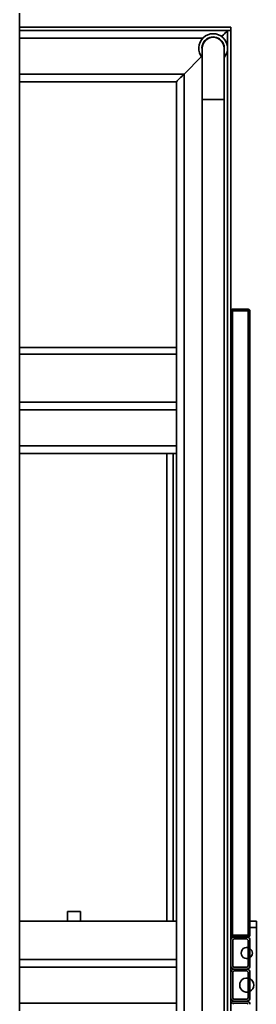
# Model space of a CAD drawing. Header units: millimetres. Extents: x -1052 to 3351, y 0 to 2015.
# Drawn here: x -352.69 to -347.21, y 1735.88 to 1758.62 of the extents above; entities that cross this region are included whole.
import ezdxf

# ---------------------------------------------------------------- set-up
doc = ezdxf.new("R2010")
doc.units = ezdxf.units.MM

msp = doc.modelspace()

# ---------------------------------------------------------------- linework, layer by layer
at = {"color": 7, "linetype": 'Continuous', "lineweight": 35}
for p, q in [((-352.6862, 1758.4405), (-352.6862, 1767.8333)), ((-352.6862, 1758.4405), (-352.6862, 1767.8333)), ((-352.6862, 1758.4405), (-352.6862, 1758.3665)), ((-352.6862, 1758.4405), (-347.8049, 1758.4405)), ((-352.6862, 1758.4405), (-352.6862, 1758.3665)), ((-352.6862, 1758.4405), (-347.8049, 1758.4405)), ((-352.6862, 1758.3665), (-347.8049, 1758.3665)), ((-352.6862, 1758.189), (-352.6862, 1758.3665)), ((-352.6862, 1758.3665), (-347.8049, 1758.3665)), ((-352.6862, 1758.189), (-352.6862, 1758.3665)), ((-347.8049, 1758.3665), (-347.8789, 1758.3665)), ((-347.8789, 1758.3665), (-347.8789, 1699.1993)), ((-347.8049, 1758.3665), (-347.8789, 1758.3665)), ((-347.8789, 1758.3665), (-347.8789, 1699.1993)), ((-347.8049, 1758.4405), (-347.8049, 1758.3665)), ((-347.8049, 1758.4405), (-347.8049, 1758.3665)), ((-347.8049, 1758.3665), (-347.8049, 1699.1993)), ((-347.8049, 1758.3665), (-347.8049, 1699.1993)), ((-352.6862, 1757.3607), (-352.6862, 1758.189)), ((-352.6862, 1758.189), (-348.4529, 1758.189)), ((-352.6862, 1757.3607), (-352.6862, 1758.189)), ((-352.6862, 1758.189), (-348.4529, 1758.189)), ((-348.4631, 1757.9597), (-348.4631, 1756.7764)), ((-348.4631, 1757.9597), (-348.4631, 1756.7764)), ((-347.9602, 1756.7764), (-347.9602, 1757.9597)), ((-347.9602, 1756.7764), (-347.9602, 1757.9597)), ((-348.8847, 1757.3607), (-348.4811, 1757.7643)), ((-348.8847, 1757.3607), (-348.4811, 1757.7643)), ((-352.6862, 1757.3607), (-348.8847, 1757.3607)), ((-352.6862, 1757.1832), (-352.6862, 1757.3607)), ((-352.6862, 1757.3607), (-348.8847, 1757.3607)), ((-352.6862, 1757.1832), (-352.6862, 1757.3607)), ((-348.8847, 1757.3607), (-348.8847, 1700.2051)), ((-348.8847, 1757.3607), (-348.8847, 1700.2051)), ((-352.6862, 1749.7873), (-352.6862, 1757.1832)), ((-352.6862, 1757.1832), (-349.0622, 1757.1832)), ((-352.6862, 1749.7873), (-352.6862, 1757.1832)), ((-352.6862, 1757.1832), (-349.0622, 1757.1832)), ((-349.0622, 1757.1832), (-349.0622, 1749.7873)), ((-349.0622, 1757.1832), (-349.0622, 1749.7873)), ((-348.4631, 1756.7764), (-348.4631, 1700.7154)), ((-348.4631, 1756.7764), (-348.2117, 1756.7764)), ((-348.4631, 1756.7764), (-348.4631, 1700.7154)), ((-348.4631, 1756.7764), (-348.2117, 1756.7764)), ((-348.2117, 1756.7764), (-347.9602, 1756.7764)), ((-348.2117, 1756.7764), (-347.9602, 1756.7764)), ((-347.9602, 1700.7154), (-347.9602, 1756.7764)), ((-347.9602, 1700.7154), (-347.9602, 1756.7764)), ((-347.8049, 1751.8916), (-347.7753, 1751.8916)), ((-347.8049, 1751.8916), (-347.7753, 1751.8916)), ((-347.7644, 1751.9025), (-347.7644, 1751.9321)), ((-347.4016, 1751.9321), (-347.7644, 1751.9321)), ((-347.7644, 1751.9025), (-347.7644, 1751.9321)), ((-347.4016, 1751.9321), (-347.7644, 1751.9321)), ((-347.4016, 1751.9025), (-347.7644, 1751.9025)), ((-347.4016, 1751.9025), (-347.7644, 1751.9025)), ((-347.7644, 1751.892), (-347.7644, 1737.4761)), ((-347.4016, 1751.892), (-347.7644, 1751.892)), ((-347.7644, 1751.892), (-347.7644, 1737.4761)), ((-347.4016, 1751.892), (-347.7644, 1751.892)), ((-347.4016, 1751.9321), (-347.4016, 1751.9025)), ((-347.4016, 1751.9321), (-347.4016, 1751.9025)), ((-347.4016, 1751.892), (-347.4016, 1737.4761)), ((-347.4016, 1751.892), (-347.4016, 1737.4761)), ((-347.3611, 1751.8916), (-347.3611, 1737.4766)), ((-347.3611, 1751.8916), (-347.3611, 1737.4766)), ((-352.6862, 1751.0446), (-349.0622, 1751.0446)), ((-352.6862, 1751.0446), (-349.0622, 1751.0446)), ((-352.6862, 1750.8967), (-349.0622, 1750.8967)), ((-352.6862, 1750.8967), (-349.0622, 1750.8967)), ((-349.0622, 1749.7873), (-352.6862, 1749.7873)), ((-352.6862, 1749.7873), (-352.6862, 1749.6098)), ((-349.0622, 1749.7873), (-352.6862, 1749.7873)), ((-352.6862, 1749.7873), (-352.6862, 1749.6098)), ((-349.0622, 1749.6098), (-352.6862, 1749.6098)), ((-352.6862, 1749.6098), (-352.6862, 1748.7814)), ((-349.0622, 1749.6098), (-352.6862, 1749.6098)), ((-352.6862, 1749.6098), (-352.6862, 1748.7814)), ((-349.0622, 1749.7873), (-349.0622, 1749.6098)), ((-349.0622, 1749.7873), (-349.0622, 1749.6098)), ((-349.0622, 1749.6098), (-349.0622, 1748.7814)), ((-349.0622, 1749.6098), (-349.0622, 1748.7814)), ((-349.0622, 1748.7814), (-352.6862, 1748.7814)), ((-352.6862, 1748.7814), (-352.6862, 1748.6039)), ((-349.0622, 1748.7814), (-352.6862, 1748.7814)), ((-352.6862, 1748.7814), (-352.6862, 1748.6039)), ((-349.0622, 1748.7814), (-349.0622, 1748.6039)), ((-349.0622, 1748.7814), (-349.0622, 1748.6039)), ((-349.0622, 1748.6039), (-352.6862, 1748.6039)), ((-352.6862, 1736.9184), (-352.6862, 1748.6039)), ((-349.0622, 1748.6039), (-352.6862, 1748.6039)), ((-352.6862, 1736.9184), (-352.6862, 1748.6039)), ((-349.2841, 1748.6039), (-349.2841, 1737.8059)), ((-349.2841, 1748.6039), (-349.2841, 1737.8059)), ((-349.1362, 1748.6039), (-349.1362, 1737.8059)), ((-349.1362, 1748.6039), (-349.1362, 1737.8059)), ((-349.0622, 1748.6039), (-349.0622, 1736.9184)), ((-349.0622, 1748.6039), (-349.0622, 1736.9184)), ((-351.5768, 1738.0278), (-351.5768, 1737.8059)), ((-351.5768, 1738.0278), (-351.281, 1738.0278)), ((-351.5768, 1738.0278), (-351.5768, 1737.8059)), ((-351.5768, 1738.0278), (-351.281, 1738.0278)), ((-351.281, 1737.8059), (-351.281, 1738.0278)), ((-351.281, 1737.8059), (-351.281, 1738.0278)), ((-352.6862, 1737.8059), (-349.0622, 1737.8059)), ((-352.6862, 1737.8059), (-349.0622, 1737.8059)), ((-347.3611, 1737.8059), (-347.2132, 1737.8059)), ((-347.3611, 1737.8059), (-347.2132, 1737.8059)), ((-347.2132, 1737.658), (-347.2132, 1737.8059)), ((-347.2132, 1737.658), (-347.2132, 1737.8059)), ((-347.3611, 1737.658), (-347.2132, 1737.658)), ((-347.3611, 1737.658), (-347.2132, 1737.658)), ((-347.2132, 1734.9955), (-347.2132, 1737.658)), ((-347.2132, 1734.9955), (-347.2132, 1737.658)), ((-347.8049, 1737.4766), (-347.7753, 1737.4766)), ((-347.8049, 1737.4766), (-347.7753, 1737.4766)), ((-347.4016, 1737.4761), (-347.7644, 1737.4761)), ((-347.4016, 1737.4761), (-347.7644, 1737.4761)), ((-347.7644, 1737.4657), (-347.7644, 1737.4361)), ((-347.4016, 1737.4657), (-347.7644, 1737.4657)), ((-347.7644, 1737.4657), (-347.7644, 1737.4361)), ((-347.4016, 1737.4657), (-347.7644, 1737.4657)), ((-347.7309, 1737.4361), (-347.7644, 1737.4361)), ((-347.7309, 1737.4361), (-347.7644, 1737.4361)), ((-347.7605, 1736.7705), (-347.7605, 1737.3621)), ((-347.7605, 1736.7705), (-347.7605, 1737.3621)), ((-347.7309, 1737.4361), (-347.4351, 1737.4361)), ((-347.7309, 1737.4361), (-347.4351, 1737.4361)), ((-347.7309, 1737.3917), (-347.4351, 1737.3917)), ((-347.7309, 1737.3917), (-347.4351, 1737.3917)), ((-347.4016, 1737.4361), (-347.4351, 1737.4361)), ((-347.4016, 1737.4361), (-347.4351, 1737.4361)), ((-347.4055, 1737.3621), (-347.4055, 1736.7705)), ((-347.4055, 1737.3621), (-347.4055, 1736.7705)), ((-347.4016, 1737.4361), (-347.4016, 1737.4657)), ((-347.4016, 1737.4361), (-347.4016, 1737.4657)), ((-347.3611, 1737.3621), (-347.3611, 1736.7705)), ((-347.3611, 1737.3621), (-347.3611, 1736.7705)), ((-349.0622, 1736.9184), (-352.6862, 1736.9184)), ((-352.6862, 1736.7409), (-352.6862, 1736.9184)), ((-349.0622, 1736.9184), (-352.6862, 1736.9184)), ((-352.6862, 1736.7409), (-352.6862, 1736.9184)), ((-349.0622, 1736.9184), (-349.0622, 1736.7409)), ((-349.0622, 1736.9184), (-349.0622, 1736.7409)), ((-349.0622, 1736.7409), (-352.6862, 1736.7409)), ((-352.6862, 1735.9125), (-352.6862, 1736.7409)), ((-349.0622, 1736.7409), (-352.6862, 1736.7409)), ((-352.6862, 1735.9125), (-352.6862, 1736.7409)), ((-349.0622, 1736.7409), (-349.0622, 1735.9125)), ((-349.0622, 1736.7409), (-349.0622, 1735.9125)), ((-347.4351, 1736.7409), (-347.7309, 1736.7409)), ((-347.4351, 1736.7409), (-347.7309, 1736.7409)), ((-347.7309, 1736.6965), (-347.4351, 1736.6965)), ((-347.7309, 1736.6965), (-347.4351, 1736.6965)), ((-347.7309, 1736.6521), (-347.4351, 1736.6521)), ((-347.7309, 1736.6521), (-347.4351, 1736.6521)), ((-347.7605, 1736.0309), (-347.7605, 1736.6226)), ((-347.7605, 1736.0309), (-347.7605, 1736.6226)), ((-347.4055, 1736.6226), (-347.4055, 1736.0309)), ((-347.4055, 1736.6226), (-347.4055, 1736.0309)), ((-347.3611, 1736.6226), (-347.3611, 1736.0309)), ((-347.3611, 1736.6226), (-347.3611, 1736.0309)), ((-347.4351, 1736.0013), (-347.7309, 1736.0013)), ((-347.4351, 1736.0013), (-347.7309, 1736.0013)), ((-349.0622, 1735.9125), (-352.6862, 1735.9125)), ((-352.6862, 1735.735), (-352.6862, 1735.9125)), ((-349.0622, 1735.9125), (-352.6862, 1735.9125)), ((-352.6862, 1735.735), (-352.6862, 1735.9125)), ((-349.0622, 1735.9125), (-349.0622, 1735.735)), ((-349.0622, 1735.9125), (-349.0622, 1735.735)), ((-347.7309, 1735.9569), (-347.4351, 1735.9569)), ((-347.7309, 1735.9569), (-347.4351, 1735.9569)), ((-347.7309, 1735.9125), (-347.4351, 1735.9125)), ((-347.7309, 1735.9125), (-347.4351, 1735.9125))]:
    msp.add_line(p, q, dxfattribs=at)
for points in [[(-348.0162, 1758.2291), (-348.0015, 1758.2439), (-347.9758, 1758.2696), (-347.952, 1758.2934), (-347.9308, 1758.3145), (-347.9128, 1758.3326), (-347.8982, 1758.3472), (-347.8875, 1758.3578), (-347.881, 1758.3643), (-347.8789, 1758.3665)], [(-348.0162, 1758.2291), (-348.0015, 1758.2439), (-347.9758, 1758.2696), (-347.952, 1758.2934), (-347.9308, 1758.3145), (-347.9128, 1758.3326), (-347.8982, 1758.3472), (-347.8875, 1758.3578), (-347.881, 1758.3643), (-347.8789, 1758.3665)], [(-348.0162, 1758.2291), (-348.0015, 1758.2439), (-347.9758, 1758.2696), (-347.952, 1758.2934), (-347.9308, 1758.3145), (-347.9128, 1758.3326), (-347.8982, 1758.3472), (-347.8875, 1758.3578), (-347.881, 1758.3643), (-347.8789, 1758.3665)], [(-348.0162, 1758.2291), (-348.0015, 1758.2439), (-347.9758, 1758.2696), (-347.952, 1758.2934), (-347.9308, 1758.3145), (-347.9128, 1758.3326), (-347.8982, 1758.3472), (-347.8875, 1758.3578), (-347.881, 1758.3643), (-347.8789, 1758.3665)], [(-349.0622, 1757.1832), (-349.06, 1757.1854), (-349.0535, 1757.1919), (-349.0429, 1757.2025), (-349.0283, 1757.2171), (-349.0102, 1757.2352), (-348.989, 1757.2563), (-348.9653, 1757.2801), (-348.9395, 1757.3058), (-348.9125, 1757.3329), (-348.8847, 1757.3607)], [(-349.0622, 1757.1832), (-349.06, 1757.1854), (-349.0535, 1757.1919), (-349.0429, 1757.2025), (-349.0283, 1757.2171), (-349.0102, 1757.2352), (-348.989, 1757.2563), (-348.9653, 1757.2801), (-348.9395, 1757.3058), (-348.9125, 1757.3329), (-348.8847, 1757.3607)], [(-349.0622, 1757.1832), (-349.06, 1757.1854), (-349.0535, 1757.1919), (-349.0429, 1757.2025), (-349.0283, 1757.2171), (-349.0102, 1757.2352), (-348.989, 1757.2563), (-348.9653, 1757.2801), (-348.9395, 1757.3058), (-348.9125, 1757.3329), (-348.8847, 1757.3607)], [(-349.0622, 1757.1832), (-349.06, 1757.1854), (-349.0535, 1757.1919), (-349.0429, 1757.2025), (-349.0283, 1757.2171), (-349.0102, 1757.2352), (-348.989, 1757.2563), (-348.9653, 1757.2801), (-348.9395, 1757.3058), (-348.9125, 1757.3329), (-348.8847, 1757.3607)]]:
    msp.add_lwpolyline(points, dxfattribs=at)
for centre, radius, start, end in [((-348.2117, 1757.9597), 0.3328, 319.07394, 220.92606), ((-348.2117, 1757.9597), 0.3328, 319.07394, 220.92606), ((-348.2117, 1757.9597), 0.2589, 346.27087, 193.72913), ((-348.2117, 1757.9597), 0.2589, 346.27087, 193.72913), ((-348.2117, 1757.9597), 0.2515, 90, 180), ((-348.2117, 1757.9597), 0.2515, 90, 180), ((-348.2117, 1757.9597), 0.2515, 0, 90), ((-348.2117, 1757.9597), 0.2515, 0, 90), ((-347.7309, 1737.3621), 0.074, 90, 180), ((-347.7309, 1737.3621), 0.074, 90, 180), ((-347.7309, 1737.3621), 0.0296, 90, 180), ((-347.7309, 1737.3621), 0.0296, 90, 180), ((-347.4351, 1737.3621), 0.074, 0, 90), ((-347.4351, 1737.3621), 0.074, 0, 90), ((-347.4351, 1737.3621), 0.0296, 0, 90), ((-347.4351, 1737.3621), 0.0296, 0, 90), ((-347.4351, 1737.0663), 0.1294, 76.78702, 283.21298), ((-347.4351, 1737.0663), 0.1294, 76.78702, 283.21298), ((-347.4351, 1737.0663), 0.1294, 0, 55.1501), ((-347.4351, 1737.0663), 0.1294, 0, 55.1501), ((-347.4351, 1737.0663), 0.1294, 304.8499, 0), ((-347.4351, 1737.0663), 0.1294, 304.8499, 0), ((-347.7309, 1736.7705), 0.074, 180, 270), ((-347.7309, 1736.7705), 0.074, 180, 270), ((-347.7309, 1736.6226), 0.074, 90, 180), ((-347.7309, 1736.6226), 0.074, 90, 180), ((-347.7309, 1736.7705), 0.0296, 180, 270), ((-347.7309, 1736.7705), 0.0296, 180, 270), ((-347.7309, 1736.6226), 0.0296, 90, 180), ((-347.7309, 1736.6226), 0.0296, 90, 180), ((-347.4351, 1736.7705), 0.074, 270, 0), ((-347.4351, 1736.7705), 0.0296, 270, 0), ((-347.4351, 1736.7705), 0.074, 270, 0), ((-347.4351, 1736.7705), 0.0296, 270, 0), ((-347.4351, 1736.6226), 0.074, 0, 90), ((-347.4351, 1736.6226), 0.074, 0, 90), ((-347.4351, 1736.6226), 0.0296, 0, 90), ((-347.4351, 1736.6226), 0.0296, 0, 90), ((-347.4351, 1736.3267), 0.1627, 79.52432, 280.47568), ((-347.4351, 1736.3267), 0.1627, 79.52432, 280.47568), ((-347.4351, 1736.3267), 0.1627, 0, 62.96431), ((-347.4351, 1736.3267), 0.1627, 0, 62.96431), ((-347.4351, 1736.3267), 0.1627, 297.03569, 0), ((-347.4351, 1736.3267), 0.1627, 297.03569, 0), ((-347.7309, 1736.0309), 0.074, 180, 270), ((-347.7309, 1736.0309), 0.074, 180, 270), ((-347.7309, 1736.0309), 0.0296, 180, 270), ((-347.7309, 1736.0309), 0.0296, 180, 270), ((-347.4351, 1736.0309), 0.074, 270, 0), ((-347.4351, 1736.0309), 0.0296, 270, 0), ((-347.4351, 1736.0309), 0.074, 270, 0), ((-347.4351, 1736.0309), 0.0296, 270, 0), ((-347.7309, 1735.883), 0.074, 90, 180), ((-347.7309, 1735.883), 0.074, 90, 180), ((-347.7309, 1735.883), 0.0296, 90, 180), ((-347.7309, 1735.883), 0.0296, 90, 180), ((-347.4351, 1735.883), 0.074, 0, 90), ((-347.4351, 1735.883), 0.074, 0, 90), ((-347.4351, 1735.883), 0.0296, 0, 90), ((-347.4351, 1735.883), 0.0296, 0, 90)]:
    msp.add_arc(centre, radius, start, end, dxfattribs=at)
for points, knots in [([(-347.7644, 1751.9321), (-347.7694, 1751.9315), (-347.7791, 1751.9305), (-347.7914, 1751.9227), (-347.8003, 1751.9119), (-347.8044, 1751.9009), (-347.8048, 1751.8939), (-347.8049, 1751.8916)], [0, 0, 0, 0, 1.0139159, 1.9488265, 2.883897, 3.8190604, 4.2914065, 4.2914065, 4.2914065, 4.2914065]), ([(-347.7644, 1751.9321), (-347.7694, 1751.9315), (-347.7791, 1751.9305), (-347.7914, 1751.9227), (-347.8003, 1751.9119), (-347.8044, 1751.9009), (-347.8048, 1751.8939), (-347.8049, 1751.8916)], [0, 0, 0, 0, 1.0139159, 1.9488265, 2.883897, 3.8190604, 4.2914065, 4.2914065, 4.2914065, 4.2914065]), ([(-347.8049, 1751.8811), (-347.8044, 1751.882), (-347.8033, 1751.8837), (-347.7956, 1751.8861), (-347.7848, 1751.8885), (-347.7737, 1751.8905), (-347.7667, 1751.8916), (-347.7644, 1751.892)], [0, 0, 0, 0, 0.6789782, 1.3052284, 1.9314186, 2.5576382, 2.8740261, 2.8740261, 2.8740261, 2.8740261]), ([(-347.8049, 1751.8811), (-347.8044, 1751.882), (-347.8033, 1751.8837), (-347.7956, 1751.8861), (-347.7848, 1751.8885), (-347.7737, 1751.8905), (-347.7667, 1751.8916), (-347.7644, 1751.892)], [0, 0, 0, 0, 0.6789782, 1.3052284, 1.9314186, 2.5576382, 2.8740261, 2.8740261, 2.8740261, 2.8740261]), ([(-347.7644, 1751.9025), (-347.766, 1751.9023), (-347.769, 1751.9019), (-347.7727, 1751.8991), (-347.7749, 1751.8955), (-347.7752, 1751.8928), (-347.7753, 1751.8916)], [0, 0, 0, 0, 0.3164501, 0.6106466, 0.9046517, 1.1536518, 1.1536518, 1.1536518, 1.1536518]), ([(-347.7644, 1751.9025), (-347.766, 1751.9023), (-347.769, 1751.9019), (-347.7727, 1751.8991), (-347.7749, 1751.8955), (-347.7752, 1751.8928), (-347.7753, 1751.8916)], [0, 0, 0, 0, 0.3164501, 0.6106466, 0.9046517, 1.1536518, 1.1536518, 1.1536518, 1.1536518]), ([(-347.3611, 1751.8916), (-347.3617, 1751.8969), (-347.363, 1751.9075), (-347.3723, 1751.9209), (-347.3857, 1751.9303), (-347.3963, 1751.9315), (-347.4016, 1751.9321)], [0, 0, 0, 0, 1.0716078, 2.1433999, 3.2151087, 4.2868572, 4.2868572, 4.2868572, 4.2868572]), ([(-347.3611, 1751.8916), (-347.3617, 1751.8969), (-347.363, 1751.9075), (-347.3723, 1751.9209), (-347.3857, 1751.9303), (-347.3963, 1751.9315), (-347.4016, 1751.9321)], [0, 0, 0, 0, 1.0716078, 2.1433999, 3.2151087, 4.2868572, 4.2868572, 4.2868572, 4.2868572]), ([(-347.3907, 1751.8916), (-347.3909, 1751.893), (-347.3912, 1751.8959), (-347.3937, 1751.8995), (-347.3973, 1751.902), (-347.4002, 1751.9023), (-347.4016, 1751.9025)], [0, 0, 0, 0, 0.2884068, 0.5768238, 0.8653222, 1.1537295, 1.1537295, 1.1537295, 1.1537295]), ([(-347.3907, 1751.8916), (-347.3909, 1751.893), (-347.3912, 1751.8959), (-347.3937, 1751.8995), (-347.3973, 1751.902), (-347.4002, 1751.9023), (-347.4016, 1751.9025)], [0, 0, 0, 0, 0.2884068, 0.5768238, 0.8653222, 1.1537295, 1.1537295, 1.1537295, 1.1537295]), ([(-347.4016, 1751.892), (-347.3963, 1751.892), (-347.3857, 1751.8919), (-347.3723, 1751.8918), (-347.363, 1751.8917), (-347.3617, 1751.8916), (-347.3611, 1751.8916)], [0, 0, 0, 0, 0.684201, 1.3684077, 2.0526122, 2.7368058, 2.7368058, 2.7368058, 2.7368058]), ([(-347.4016, 1751.892), (-347.3963, 1751.892), (-347.3857, 1751.8919), (-347.3723, 1751.8918), (-347.363, 1751.8917), (-347.3617, 1751.8916), (-347.3611, 1751.8916)], [0, 0, 0, 0, 0.684201, 1.3684077, 2.0526122, 2.7368058, 2.7368058, 2.7368058, 2.7368058]), ([(-347.7644, 1737.4761), (-347.7694, 1737.477), (-347.7791, 1737.4787), (-347.7914, 1737.4811), (-347.8003, 1737.4835), (-347.8044, 1737.4855), (-347.8048, 1737.4866), (-347.8049, 1737.487)], [0, 0, 0, 0, 0.6805013, 1.3081431, 1.9357649, 2.5633756, 2.8804966, 2.8804966, 2.8804966, 2.8804966]), ([(-347.7644, 1737.4761), (-347.7694, 1737.477), (-347.7791, 1737.4787), (-347.7914, 1737.4811), (-347.8003, 1737.4835), (-347.8044, 1737.4855), (-347.8048, 1737.4866), (-347.8049, 1737.487)], [0, 0, 0, 0, 0.6805013, 1.3081431, 1.9357649, 2.5633756, 2.8804966, 2.8804966, 2.8804966, 2.8804966]), ([(-347.8049, 1737.4766), (-347.8044, 1737.4716), (-347.8033, 1737.4619), (-347.7956, 1737.4495), (-347.7848, 1737.4407), (-347.7737, 1737.4366), (-347.7667, 1737.4362), (-347.7644, 1737.4361)], [0, 0, 0, 0, 1.0137502, 1.9487421, 2.8839243, 3.8189795, 4.2914419, 4.2914419, 4.2914419, 4.2914419]), ([(-347.8049, 1737.4766), (-347.8044, 1737.4716), (-347.8033, 1737.4619), (-347.7956, 1737.4495), (-347.7848, 1737.4407), (-347.7737, 1737.4366), (-347.7667, 1737.4362), (-347.7644, 1737.4361)], [0, 0, 0, 0, 1.0137502, 1.9487421, 2.8839243, 3.8189795, 4.2914419, 4.2914419, 4.2914419, 4.2914419]), ([(-347.7753, 1737.4766), (-347.7751, 1737.475), (-347.7747, 1737.472), (-347.7719, 1737.4683), (-347.7683, 1737.4661), (-347.7656, 1737.4658), (-347.7644, 1737.4657)], [0, 0, 0, 0, 0.3164288, 0.6105855, 0.904759, 1.1537953, 1.1537953, 1.1537953, 1.1537953]), ([(-347.7753, 1737.4766), (-347.7751, 1737.475), (-347.7747, 1737.472), (-347.7719, 1737.4683), (-347.7683, 1737.4661), (-347.7656, 1737.4658), (-347.7644, 1737.4657)], [0, 0, 0, 0, 0.3164288, 0.6105855, 0.904759, 1.1537953, 1.1537953, 1.1537953, 1.1537953]), ([(-347.3611, 1737.4766), (-347.3617, 1737.4765), (-347.363, 1737.4765), (-347.3723, 1737.4764), (-347.3857, 1737.4763), (-347.3963, 1737.4762), (-347.4016, 1737.4761)], [0, 0, 0, 0, 0.6841938, 1.3683995, 2.0526053, 2.7368076, 2.7368076, 2.7368076, 2.7368076]), ([(-347.4016, 1737.4361), (-347.3963, 1737.4367), (-347.3857, 1737.4379), (-347.3723, 1737.4473), (-347.363, 1737.4607), (-347.3617, 1737.4713), (-347.3611, 1737.4766)], [0, 0, 0, 0, 1.0717485, 2.1434572, 3.2152494, 4.2868572, 4.2868572, 4.2868572, 4.2868572]), ([(-347.4016, 1737.4657), (-347.4002, 1737.4658), (-347.3973, 1737.4662), (-347.3937, 1737.4687), (-347.3912, 1737.4723), (-347.3909, 1737.4752), (-347.3907, 1737.4766)], [0, 0, 0, 0, 0.2884524, 0.5769494, 0.865365, 1.1537704, 1.1537704, 1.1537704, 1.1537704]), ([(-347.3611, 1737.4766), (-347.3617, 1737.4765), (-347.363, 1737.4765), (-347.3723, 1737.4764), (-347.3857, 1737.4763), (-347.3963, 1737.4762), (-347.4016, 1737.4761)], [0, 0, 0, 0, 0.6841938, 1.3683995, 2.0526053, 2.7368076, 2.7368076, 2.7368076, 2.7368076]), ([(-347.4016, 1737.4361), (-347.3963, 1737.4367), (-347.3857, 1737.4379), (-347.3723, 1737.4473), (-347.363, 1737.4607), (-347.3617, 1737.4713), (-347.3611, 1737.4766)], [0, 0, 0, 0, 1.0717485, 2.1434572, 3.2152494, 4.2868572, 4.2868572, 4.2868572, 4.2868572]), ([(-347.4016, 1737.4657), (-347.4002, 1737.4658), (-347.3973, 1737.4662), (-347.3937, 1737.4687), (-347.3912, 1737.4723), (-347.3909, 1737.4752), (-347.3907, 1737.4766)], [0, 0, 0, 0, 0.2884524, 0.5769494, 0.865365, 1.1537704, 1.1537704, 1.1537704, 1.1537704])]:
    msp.add_open_spline(points, degree=3, knots=knots, dxfattribs=at)

doc.saveas('drawing.dxf')
